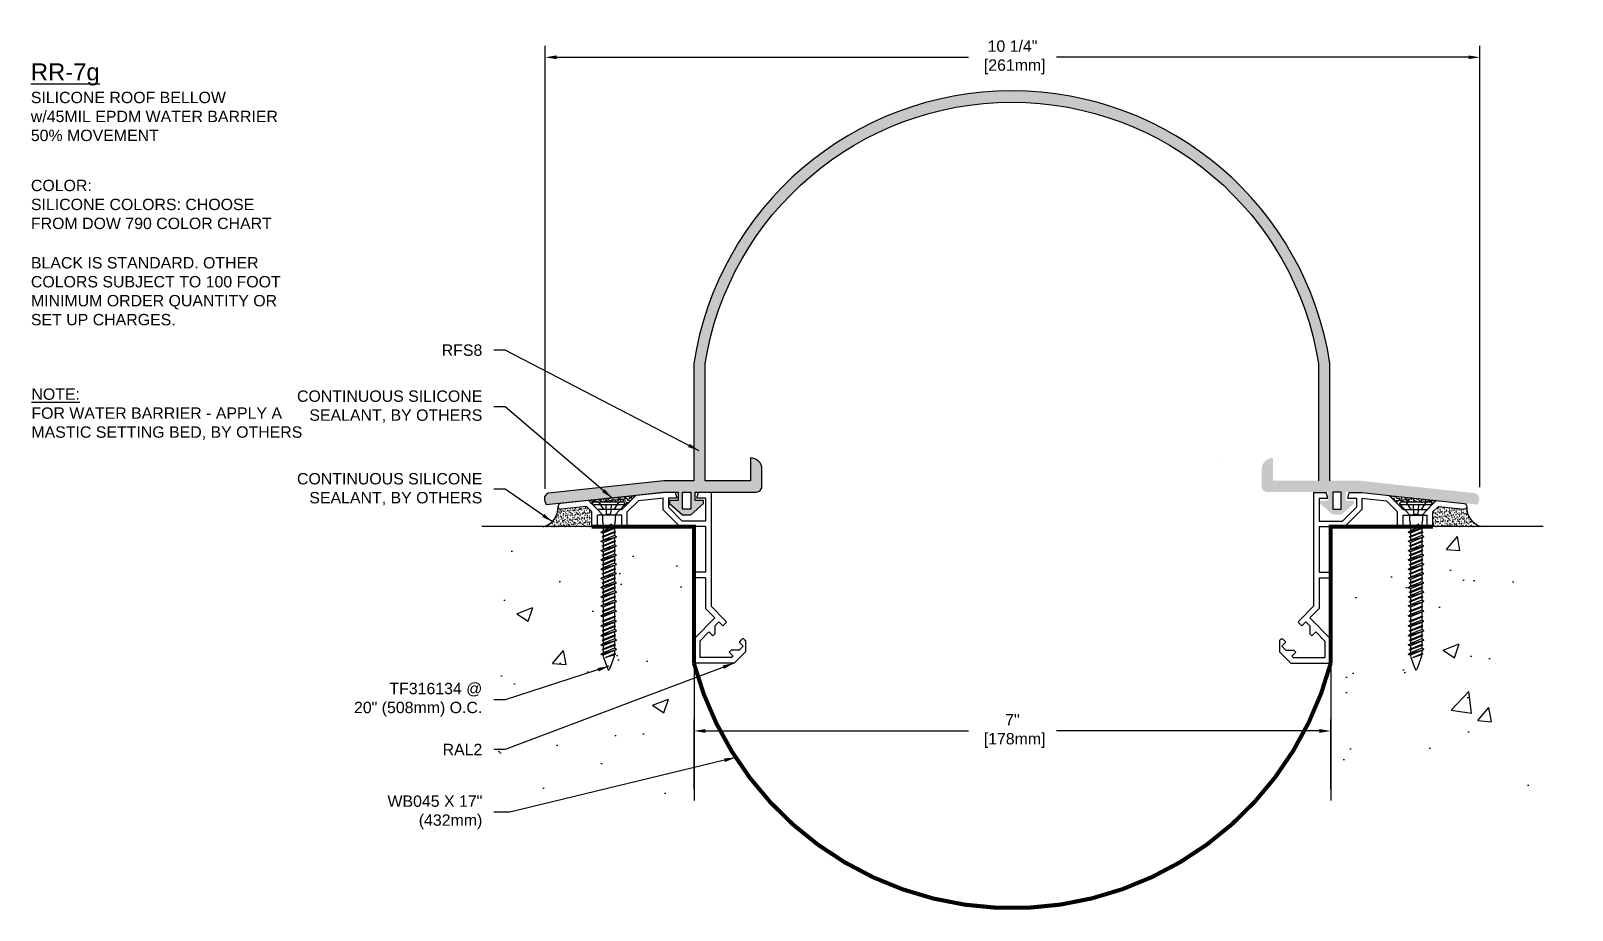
# Model space of a CAD drawing. Header units: inches. Extents: x -2 to 15, y -0.1 to 9.6.
import ezdxf

# ---------------------------------------------------------------- set-up
doc = ezdxf.new("R2010")
doc.units = ezdxf.units.IN
doc.header["$MEASUREMENT"] = 0
doc.linetypes.add('DASHED', pattern=[0.75, 0.5, -0.25])
for name, color, linetype in [('Anchors', 4, 'Continuous'), ('Conditions', 1, 'Continuous'), ('Dimensions', 3, 'Continuous'), ('Fillers', 2, 'Continuous'), ('Metals', 7, 'Continuous'), ('SILICONE', 5, 'Continuous'), ('TEXT', 2, 'Continuous')]:
    doc.layers.add(name, color=color, linetype=linetype)
doc.styles.add('ARIAL', font='arial.ttf')
doc.dimstyles.new('Arial', dxfattribs={"dimtxt": 0.125, "dimasz": 0.125, "dimexe": 0.125, "dimexo": 0.125, "dimgap": 0.125, "dimtad": 0, "dimtih": 1, "dimtoh": 1, "dimdec": 4, "dimzin": 3, "dimdsep": 46, "dimlunit": 4, "dimtxsty": 'ARIAL', "dimcen": 0.125, "dimadec": 0, "dimazin": 0, "dimtfac": 1, "dimtdec": 4, "dimtofl": 0, "dimtmove": 0, "dimatfit": 3, "dimfxl": 0, "dimfrac": 2, "dimtolj": 1, "dimtzin": 0, "dimarcsym": 0})

# ---------------------------------------------------------------- blocks, each defined once
blk = doc.blocks.new('*D7')
at = {"layer": 'DEFPOINTS', "color": 0}
for p in [(12.314, 1.877), (5.314, 1.111), (12.314, 1.111)]:
    blk.add_point(p, dxfattribs=at)
at = {"layer": 'Dimensions', "color": 0, "lineweight": -2}
for p, q in [((5.314, 1.236), (5.314, 2.002)), ((5.439, 1.877), (8.33, 1.877)), ((12.189, 1.877), (9.297, 1.877)), ((12.314, 1.236), (12.314, 2.002))]:
    blk.add_line(p, q, dxfattribs=at)
at = {"layer": 'Dimensions', "color": 0}
for points in [[(5.439, 1.898), (5.439, 1.856), (5.314, 1.877)], [(12.189, 1.898), (12.189, 1.856), (12.314, 1.877)]]:
    blk.add_solid(points, dxfattribs=at)
at = {"layer": 'Dimensions', "color": 0, "insert": (8.814, 1.877), "char_height": 0.125, "attachment_point": 5, "style": 'ARIAL'}
blk.add_mtext('\\A1;7"\\P [178mm]', dxfattribs=at)
blk = doc.blocks.new('*D8')
at = {"layer": 'DEFPOINTS', "color": 0}
for p in [(13.953, 9.283), (3.677, 4.415), (13.953, 4.431)]:
    blk.add_point(p, dxfattribs=at)
at = {"layer": 'Dimensions', "color": 0, "lineweight": -2}
for p, q in [((3.677, 4.54), (3.677, 9.408)), ((13.953, 4.556), (13.953, 9.408)), ((3.802, 9.283), (8.331, 9.283)), ((13.828, 9.283), (9.298, 9.283))]:
    blk.add_line(p, q, dxfattribs=at)
at = {"layer": 'Dimensions', "color": 0}
for points in [[(3.802, 9.304), (3.802, 9.263), (3.677, 9.283)], [(13.828, 9.304), (13.828, 9.263), (13.953, 9.283)]]:
    blk.add_solid(points, dxfattribs=at)
at = {"layer": 'Dimensions', "color": 0, "insert": (8.815, 9.283), "char_height": 0.125, "attachment_point": 5, "style": 'ARIAL'}
blk.add_mtext('\\A1;10 1/4"\\P [261mm]', dxfattribs=at)
blk = doc.blocks.new('A$C63CB1885')
for p, q in [((-0.176, 0), (-0.175, 0.018)), ((-0.176, 0), (0.176, 0)), ((-0.176, 0), (-0.07, -0.113)), ((-0.163, 0.029), (0.163, 0.029)), ((0.07, -0.113), (0.176, 0)), ((0.176, 0), (0.175, 0.018)), ((-0.07, -0.113), (0.07, -0.113)), ((-0.07, -0.113), (-0.07, -0.18)), ((0.07, -0.113), (0.07, -0.18)), ((-0.086, -0.302), (0.086, -0.251)), ((-0.086, -0.302), (-0.062, -0.289)), ((-0.086, -0.302), (-0.062, -0.315)), ((-0.074, -0.251), (0.032, -0.215)), ((-0.074, -0.251), (-0.062, -0.245)), ((-0.074, -0.251), (-0.062, -0.257)), ((-0.074, -0.353), (0.074, -0.302)), ((-0.069, -0.189), (-0.063, -0.215)), ((-0.062, -0.245), (0.032, -0.215)), ((0.032, -0.215), (-0.062, -0.257)), ((-0.062, -0.225), (-0.062, -0.245)), ((0.062, -0.238), (-0.062, -0.289)), ((-0.062, -0.257), (-0.062, -0.289)), ((0.062, -0.264), (-0.062, -0.315)), ((-0.062, -0.346), (0.062, -0.296)), ((0.062, -0.308), (-0.062, -0.359)), ((-0.062, -0.315), (-0.062, -0.346)), ((0.062, -0.225), (0.062, -0.238)), ((0.086, -0.251), (0.062, -0.238)), ((0.086, -0.251), (0.062, -0.264)), ((0.062, -0.264), (0.062, -0.296)), ((0.074, -0.302), (0.062, -0.296)), ((0.074, -0.302), (0.062, -0.308)), ((0.062, -0.308), (0.062, -0.34)), ((0.069, -0.189), (0.063, -0.215)), ((-0.086, -0.403), (0.086, -0.353)), ((-0.086, -0.403), (-0.062, -0.391)), ((-0.086, -0.403), (-0.062, -0.416)), ((-0.086, -0.505), (0.086, -0.454)), ((-0.086, -0.505), (-0.062, -0.492)), ((-0.086, -0.505), (-0.062, -0.518)), ((-0.074, -0.353), (-0.062, -0.346)), ((-0.074, -0.353), (-0.062, -0.359)), ((-0.074, -0.454), (0.074, -0.403)), ((-0.074, -0.454), (-0.062, -0.448)), ((-0.074, -0.454), (-0.062, -0.46)), ((-0.074, -0.556), (0.074, -0.505)), ((0.062, -0.34), (-0.062, -0.391)), ((-0.062, -0.359), (-0.062, -0.391)), ((0.062, -0.366), (-0.062, -0.416)), ((-0.062, -0.448), (0.062, -0.397)), ((0.062, -0.41), (-0.062, -0.46)), ((-0.062, -0.416), (-0.062, -0.448)), ((0.062, -0.441), (-0.062, -0.492)), ((-0.062, -0.46), (-0.062, -0.492)), ((0.062, -0.467), (-0.062, -0.518)), ((-0.062, -0.55), (0.062, -0.499)), ((0.086, -0.353), (0.062, -0.34)), ((0.086, -0.353), (0.062, -0.366)), ((0.062, -0.366), (0.062, -0.397)), ((0.074, -0.403), (0.062, -0.397)), ((0.074, -0.403), (0.062, -0.41)), ((0.062, -0.41), (0.062, -0.441)), ((0.086, -0.454), (0.062, -0.441)), ((0.086, -0.454), (0.062, -0.467)), ((0.062, -0.467), (0.062, -0.499)), ((0.074, -0.505), (0.062, -0.499)), ((0.074, -0.505), (0.062, -0.511)), ((-0.086, -0.607), (0.086, -0.556)), ((-0.086, -0.607), (-0.062, -0.594)), ((-0.086, -0.607), (-0.062, -0.619)), ((-0.086, -0.708), (0.086, -0.657)), ((-0.074, -0.556), (-0.062, -0.55)), ((-0.074, -0.556), (-0.062, -0.562)), ((-0.074, -0.657), (0.074, -0.607)), ((-0.074, -0.657), (-0.062, -0.651)), ((-0.074, -0.657), (-0.062, -0.664)), ((0.062, -0.511), (-0.062, -0.562)), ((-0.062, -0.518), (-0.062, -0.55)), ((0.062, -0.543), (-0.062, -0.594)), ((-0.062, -0.562), (-0.062, -0.594)), ((0.062, -0.569), (-0.062, -0.619)), ((-0.062, -0.651), (0.062, -0.6)), ((0.062, -0.613), (-0.062, -0.664)), ((-0.062, -0.619), (-0.062, -0.651)), ((0.062, -0.644), (-0.062, -0.695)), ((-0.062, -0.664), (-0.062, -0.695)), ((0.062, -0.67), (-0.062, -0.721)), ((0.062, -0.511), (0.062, -0.543)), ((0.086, -0.556), (0.062, -0.543)), ((0.086, -0.556), (0.062, -0.569)), ((0.062, -0.569), (0.062, -0.6)), ((0.074, -0.607), (0.062, -0.6)), ((0.074, -0.607), (0.062, -0.613)), ((0.062, -0.613), (0.062, -0.644)), ((0.086, -0.657), (0.062, -0.644)), ((0.086, -0.657), (0.062, -0.67)), ((0.062, -0.67), (0.062, -0.702)), ((-0.086, -0.708), (-0.062, -0.695)), ((-0.086, -0.708), (-0.062, -0.721)), ((-0.086, -0.81), (0.086, -0.759)), ((-0.086, -0.81), (-0.062, -0.797)), ((-0.086, -0.81), (-0.062, -0.823)), ((-0.074, -0.759), (0.074, -0.708)), ((-0.074, -0.759), (-0.062, -0.753)), ((-0.074, -0.759), (-0.062, -0.765)), ((-0.074, -0.86), (0.074, -0.81)), ((-0.062, -0.753), (0.062, -0.702)), ((0.062, -0.714), (-0.062, -0.765)), ((-0.062, -0.721), (-0.062, -0.753)), ((0.062, -0.746), (-0.062, -0.797)), ((-0.062, -0.765), (-0.062, -0.797)), ((0.062, -0.772), (-0.062, -0.823)), ((-0.062, -0.854), (0.062, -0.804)), ((0.062, -0.816), (-0.062, -0.867)), ((-0.062, -0.823), (-0.062, -0.854)), ((0.074, -0.708), (0.062, -0.702)), ((0.074, -0.708), (0.062, -0.714)), ((0.062, -0.714), (0.062, -0.746)), ((0.086, -0.759), (0.062, -0.746)), ((0.086, -0.759), (0.062, -0.772)), ((0.062, -0.772), (0.062, -0.804)), ((0.074, -0.81), (0.062, -0.804)), ((0.074, -0.81), (0.062, -0.816)), ((0.062, -0.816), (0.062, -0.848)), ((-0.086, -0.911), (0.086, -0.86)), ((-0.086, -0.911), (-0.062, -0.898)), ((-0.086, -0.911), (-0.062, -0.924)), ((-0.086, -1.013), (0.086, -0.962)), ((-0.086, -1.013), (-0.062, -1)), ((-0.086, -1.013), (-0.062, -1.026)), ((-0.074, -0.86), (-0.062, -0.854)), ((-0.074, -0.86), (-0.062, -0.867)), ((-0.074, -0.962), (0.074, -0.911)), ((-0.074, -0.962), (-0.062, -0.956)), ((-0.074, -0.962), (-0.062, -0.968)), ((-0.074, -1.064), (0.074, -1.013)), ((0.062, -0.848), (-0.062, -0.898)), ((-0.062, -0.867), (-0.062, -0.898)), ((0.062, -0.873), (-0.062, -0.924)), ((-0.062, -0.956), (0.062, -0.905)), ((0.062, -0.917), (-0.062, -0.968)), ((-0.062, -0.924), (-0.062, -0.956)), ((0.062, -0.949), (-0.062, -1)), ((-0.062, -0.968), (-0.062, -1)), ((0.062, -0.975), (-0.062, -1.026)), ((-0.062, -1.057), (0.062, -1.007)), ((0.086, -0.86), (0.062, -0.848)), ((0.086, -0.86), (0.062, -0.873)), ((0.062, -0.873), (0.062, -0.905)), ((0.074, -0.911), (0.062, -0.905)), ((0.074, -0.911), (0.062, -0.917)), ((0.062, -0.917), (0.062, -0.949)), ((0.086, -0.962), (0.062, -0.949)), ((0.086, -0.962), (0.062, -0.975)), ((0.062, -0.975), (0.062, -1.007)), ((0.074, -1.013), (0.062, -1.007)), ((0.074, -1.013), (0.062, -1.019)), ((-0.086, -1.114), (0.086, -1.064)), ((-0.086, -1.114), (-0.062, -1.101)), ((-0.086, -1.114), (-0.062, -1.127)), ((-0.086, -1.222), (0.086, -1.171)), ((-0.074, -1.064), (-0.062, -1.057)), ((-0.074, -1.064), (-0.062, -1.07)), ((-0.074, -1.171), (0.074, -1.121)), ((-0.074, -1.171), (-0.062, -1.165)), ((-0.074, -1.171), (-0.062, -1.178)), ((0.062, -1.019), (-0.062, -1.07)), ((-0.062, -1.026), (-0.062, -1.057)), ((0.062, -1.051), (-0.062, -1.101)), ((-0.062, -1.07), (-0.062, -1.101)), ((0.062, -1.077), (-0.062, -1.127)), ((-0.062, -1.165), (0.062, -1.115)), ((0.062, -1.127), (-0.062, -1.178)), ((-0.062, -1.127), (-0.062, -1.165)), ((0.062, -1.159), (-0.062, -1.209)), ((-0.062, -1.178), (-0.062, -1.209)), ((0.062, -1.184), (-0.062, -1.235)), ((0.062, -1.019), (0.062, -1.051)), ((0.086, -1.064), (0.062, -1.051)), ((0.086, -1.064), (0.062, -1.077)), ((0.062, -1.077), (0.062, -1.115)), ((0.074, -1.121), (0.062, -1.115)), ((0.074, -1.121), (0.062, -1.127)), ((0.062, -1.127), (0.062, -1.159)), ((0.086, -1.171), (0.062, -1.159)), ((0.086, -1.171), (0.062, -1.184)), ((0.062, -1.184), (0.062, -1.225)), ((-0.086, -1.222), (-0.062, -1.209)), ((-0.086, -1.222), (-0.062, -1.235)), ((-0.086, -1.332), (0.086, -1.282)), ((-0.086, -1.332), (-0.062, -1.319)), ((-0.086, -1.332), (-0.062, -1.345)), ((-0.074, -1.282), (0.074, -1.231)), ((-0.074, -1.282), (-0.062, -1.275)), ((-0.074, -1.282), (-0.062, -1.288)), ((-0.074, -1.387), (0.074, -1.336)), ((-0.062, -1.275), (0.062, -1.225)), ((-0.062, -1.235), (-0.062, -1.275)), ((0.062, -1.237), (-0.062, -1.288)), ((0.062, -1.269), (-0.062, -1.319)), ((-0.062, -1.288), (-0.062, -1.319)), ((0.062, -1.295), (-0.062, -1.345)), ((-0.062, -1.381), (0.062, -1.33)), ((0.062, -1.343), (-0.062, -1.393)), ((-0.062, -1.345), (-0.062, -1.381)), ((0.074, -1.231), (0.062, -1.225)), ((0.074, -1.231), (0.062, -1.237)), ((0.062, -1.237), (0.062, -1.269)), ((0.086, -1.282), (0.062, -1.269)), ((0.086, -1.282), (0.062, -1.295)), ((0.062, -1.295), (0.062, -1.33)), ((0.074, -1.336), (0.062, -1.33)), ((0.074, -1.336), (0.062, -1.343)), ((0.062, -1.343), (0.062, -1.374)), ((-0.086, -1.438), (0.086, -1.387)), ((-0.086, -1.438), (-0.062, -1.425)), ((-0.086, -1.438), (-0.062, -1.451)), ((-0.086, -1.54), (0.086, -1.489)), ((-0.074, -1.387), (-0.062, -1.381)), ((-0.074, -1.387), (-0.062, -1.393)), ((-0.074, -1.489), (0.074, -1.439)), ((-0.074, -1.489), (-0.062, -1.483)), ((-0.074, -1.489), (-0.062, -1.496)), ((0.062, -1.374), (-0.062, -1.425)), ((-0.062, -1.393), (-0.062, -1.425)), ((0.062, -1.4), (-0.062, -1.451)), ((-0.062, -1.483), (0.062, -1.433)), ((0.062, -1.445), (-0.062, -1.496)), ((-0.062, -1.451), (-0.062, -1.483)), ((0.062, -1.477), (-0.062, -1.527)), ((-0.062, -1.496), (-0.062, -1.527)), ((0.062, -1.502), (-0.062, -1.553)), ((0.086, -1.387), (0.062, -1.374)), ((0.086, -1.387), (0.062, -1.4)), ((0.062, -1.4), (0.062, -1.433)), ((0.074, -1.439), (0.062, -1.433)), ((0.074, -1.439), (0.062, -1.445)), ((0.062, -1.445), (0.062, -1.477)), ((0.086, -1.489), (0.062, -1.477)), ((0.086, -1.489), (0.062, -1.502)), ((0.062, -1.502), (0.062, -1.535)), ((-0.086, -1.54), (-0.062, -1.527)), ((-0.086, -1.54), (-0.062, -1.553)), ((-0.086, -1.643), (0.086, -1.592)), ((-0.086, -1.643), (-0.062, -1.63)), ((-0.086, -1.643), (-0.062, -1.655)), ((-0.074, -1.592), (0.074, -1.541)), ((-0.074, -1.592), (-0.062, -1.586)), ((-0.074, -1.592), (-0.062, -1.598)), ((-0.062, -1.586), (0.062, -1.535)), ((0.062, -1.547), (-0.062, -1.598)), ((-0.062, -1.553), (-0.062, -1.586)), ((0.062, -1.579), (-0.062, -1.63)), ((-0.062, -1.598), (-0.062, -1.63)), ((0.062, -1.605), (-0.062, -1.655)), ((-0.06, -1.668), (-0.01, -1.81)), ((-0.034, -1.679), (0.062, -1.636)), ((-0.034, -1.679), (0.074, -1.643)), ((0.062, -1.649), (-0.034, -1.679)), ((0.06, -1.668), (0.01, -1.81)), ((0.074, -1.541), (0.062, -1.535)), ((0.074, -1.541), (0.062, -1.547)), ((0.062, -1.547), (0.062, -1.579)), ((0.086, -1.592), (0.062, -1.579)), ((0.086, -1.592), (0.062, -1.605)), ((0.062, -1.605), (0.062, -1.652)), ((0.074, -1.643), (0.062, -1.636)), ((0.074, -1.643), (0.062, -1.649))]:
    blk.add_line(p, q)
at = {"linetype": 'DASHED', "ltscale": 0.025}
for p, q in [((-0.113, 0.029), (-0.024, -0.106)), ((-0.024, -0.106), (-0.031, 0.028)), ((0.024, -0.106), (0.031, 0.029)), ((0.112, 0.029), (0.024, -0.106)), ((-0.024, -0.106), (0.024, -0.106))]:
    blk.add_line(p, q, dxfattribs=at)
for centre, radius, start, end in [((-0.163, 0.017), 0.0112, 90, 175), ((0.163, 0.017), 0.0112, 5, 90), ((-0.023, -0.18), 0.0465, 180, 191.9357), ((-0.109, -0.225), 0.0465, 0, 11.9357), ((0.109, -0.225), 0.0465, 168.0643, 180), ((0.023, -0.18), 0.0465, 348.0643, 0), ((-0.016, -1.652), 0.0465, 183.9476, 199.3058), ((0.016, -1.652), 0.0465, 340.6942, 0), ((0, -1.806), 0.0106, 204.1001, 335.8999)]:
    blk.add_arc(centre, radius, start, end)
blk = doc.blocks.new('TF316134')
blk.add_blockref('A$C63CB1885', (0, -0.0285))
blk = doc.blocks.new('RAL2')
for p, q in [((-0.345, 1.875), (-0.642, 1.843)), ((-0.205, 1.875), (-0.345, 1.875)), ((-0.188, 1.813), (-0.205, 1.875)), ((0.03, 1.813), (0.047, 1.875)), ((0.187, 1.875), (0.047, 1.875)), ((0.187, 1.875), (0.187, 0.625)), ((-1.497, 1.72), (-1.497, 1.718)), ((-1.162, 1.787), (-1.47, 1.753)), ((-1.185, 1.722), (-1.464, 1.692)), ((-1.125, 1.662), (-1.185, 1.722)), ((-1.062, 1.687), (-1.162, 1.787)), ((-0.797, 1.687), (-0.642, 1.843)), ((-0.735, 1.662), (-0.613, 1.784)), ((-0.338, 1.813), (-0.613, 1.784)), ((-0.345, 1.813), (-0.345, 1.687)), ((-0.188, 1.813), (-0.283, 1.813)), ((-0.283, 1.813), (-0.283, 1.713)), ((-0.132, 1.562), (-0.283, 1.713)), ((0.125, 1.813), (0.03, 1.813)), ((0.125, 1.813), (0.125, 1.562)), ((-1.125, 1.5), (-1.125, 1.662)), ((-0.797, 1.687), (-1.062, 1.687)), ((-0.797, 1.625), (-1.062, 1.625)), ((-1.062, 1.5), (-1.062, 1.625)), ((-0.797, 1.5), (-0.797, 1.625)), ((-0.735, 1.5), (-0.735, 1.662)), ((-0.158, 1.5), (-0.345, 1.687)), ((0.125, 1.562), (-0.132, 1.562)), ((-1.062, 1.5), (-1.125, 1.5)), ((-0.735, 1.5), (-0.797, 1.5)), ((0.125, 1.5), (-0.158, 1.5)), ((0.125, 1.5), (0.125, 1)), ((0, 1), (0, 0.938)), ((0.125, 1), (0, 1)), ((0.125, 0.938), (0, 0.938)), ((0.125, 0.938), (0.125, 0.599)), ((0.125, 0.599), (0.228, 0.496)), ((0.187, 0.625), (0.346, 0.466)), ((0.228, 0.496), (0, 0.268)), ((0.163, 0.343), (0.062, 0.242)), ((0.163, 0.343), (0.206, 0.299)), ((0.272, 0.452), (0.228, 0.408)), ((0.228, 0.408), (0.228, 0.321)), ((0.272, 0.452), (0.316, 0.408)), ((0.346, 0.438), (0.316, 0.408)), ((0, 0.268), (0, 0)), ((0.062, 0.242), (0.062, 0.062)), ((0.228, 0.321), (0.206, 0.299)), ((0.522, 0.261), (0.493, 0.232)), ((0.493, 0.232), (0.537, 0.187)), ((0.537, 0.187), (0.493, 0.143)), ((0.551, 0.261), (0.563, 0.249)), ((0.563, 0.249), (0.563, 0.125)), ((0.438, 0), (0, 0)), ((0.412, 0.062), (0.062, 0.062)), ((0.405, 0.144), (0.383, 0.122)), ((0.383, 0.122), (0.428, 0.077)), ((0.493, 0.143), (0.405, 0.144)), ((0.428, 0.077), (0.412, 0.062)), ((0.563, 0.125), (0.438, 0))]:
    blk.add_line(p, q)
for centre, radius, start, end in [((-1.467, 1.723), 0.03, 96.1768, 186.1768), ((-1.467, 1.721), 0.03, 186.1768, 276.1768), ((0.332, 0.452), 0.02, 315, 45), ((0.537, 0.247), 0.02, 45, 135)]:
    blk.add_arc(centre, radius, start, end)
blk = doc.blocks.new('RFS8 at 7RR')
h = blk.add_hatch(color=256)
h.dxf.hatch_style = 1
h.paths.add_polyline_path([(0.172, 1.414), (0.172, 0.125), (-0.156, 0.125), (-1.424, -0.013, 0.414214), (-1.468, -0.09), (-1.452, -0.138), (-0.14, 0), (0, 0), (0, -0.094), (-0.094, -0.094), (-0.094, -0.125), (0.047, -0.25), (0.094, -0.25), (0.141, -0.25), (0.281, -0.125), (0.281, -0.094), (0.188, -0.094), (0.188, 0), (0.859, 0, 0.414214), (0.922, 0.062), (0.922, 0.251, 0.416578), (0.797, 0.375), (0.797, 0.125), (0.297, 0.125), (0.297, 1.414, -0.851719), (7.041, 1.414), (7.041, 0.125), (6.541, 0.125), (6.541, 0.375, 0.416578), (6.416, 0.251), (6.416, 0.062, 0.414214), (6.478, 0), (7.15, 0), (7.15, -0.094), (7.056, -0.094), (7.056, -0.125), (7.197, -0.25), (7.244, -0.25), (7.291, -0.25), (7.431, -0.125), (7.431, -0.094), (7.338, -0.094), (7.338, 0), (7.477, 0), (8.79, -0.138), (8.806, -0.09, 0.414214), (8.762, -0.013), (7.494, 0.125), (7.166, 0.125), (7.166, 1.414, 0.857019)])
h.paths.add_polyline_path([(7.197, 0), (7.244, 0), (7.291, 0), (7.291, -0.188), (7.197, -0.188)], flags=16)
h.paths.add_polyline_path([(0.141, 0), (0.141, -0.188), (0.047, -0.188), (0.047, 0), (0.094, 0)], flags=16)
for points in [[(7.166, 0.125), (7.166, 1.414, 0.857019), (0.172, 1.414), (0.172, 0.125)], [(0.297, 0.125), (0.297, 1.414, -0.851719), (7.041, 1.414), (7.041, 0.125)], [(0.172, 0.125), (-0.156, 0.125), (-1.424, -0.013, 0.414214), (-1.468, -0.09), (-1.452, -0.138), (-0.14, 0), (0, 0), (0, -0.094), (-0.094, -0.094), (-0.094, -0.125), (0.047, -0.25), (0.094, -0.25), (0.141, -0.25), (0.281, -0.125), (0.281, -0.094), (0.188, -0.094), (0.188, 0), (0.859, 0, 0.414214), (0.922, 0.062), (0.922, 0.251, 0.414214), (0.798, 0.375), (0.797, 0.375), (0.797, 0.125), (0.297, 0.125)]]:
    blk.add_lwpolyline(points, format="xyb")
for points in [[(0.141, 0), (0.141, -0.188), (0.047, -0.188), (0.047, 0), (0.094, 0)], [(7.197, 0), (7.197, -0.188), (7.291, -0.188), (7.291, 0), (7.244, 0)]]:
    blk.add_lwpolyline(points, close=True)

msp = doc.modelspace()

# ---------------------------------------------------------------- hatches: boundary and pattern name
at = {"layer": 'Conditions'}
h = msp.add_hatch(dxfattribs=at)
h.set_pattern_fill('AR-SAND', color=256, scale=0.02)
h.paths.add_polyline_path([(4.67372, 4.46597), (4.15324, 4.40964), (4.24196, 4.32093), (4.19991, 4.36535), (4.20151, 4.38358, -0.38887873), (4.21271, 4.39385), (4.53961, 4.39385, -0.38887873), (4.55082, 4.38358), (4.55241, 4.36535), (4.50008, 4.31007), (4.51782, 4.31007)])
h = msp.add_hatch(dxfattribs=at)
h.set_pattern_fill('AR-SAND', color=256, scale=0.02)
h.paths.add_polyline_path([(12.95342, 4.46597), (13.10932, 4.31007), (13.12705, 4.31007), (13.07472, 4.36535), (13.07632, 4.38358, -0.38887873), (13.08753, 4.39385), (13.41442, 4.39385, -0.38887873), (13.42563, 4.38358), (13.42722, 4.36535), (13.38517, 4.32093), (13.47389, 4.40964)])
h = msp.add_hatch(dxfattribs=at)
h.set_pattern_fill('AR-SAND', color=256, scale=0.02)
h.set_pattern_definition([(37.5, (-0.04461, -1.194447), (-0.00125987, 0.03853648), [0, -0.0304, 0, -0.034, 0, -0.0325]), (7.5, (-0.04461, -1.194447), (0.03539553, 0.05644292), [0, -0.0164, 0, -0.0274, 0, -0.0105]), (327.5, (-0.06921, -1.194447), (0.06228284, 0.00011318), [0, -0.01, 0, -0.036, 0, -0.047]), (317.5, (-0.06921, -1.194447), (0.06012253, 0.0175535), [0, -0.005, 0, -0.0236, 0, -0.027])])
h.paths.add_polyline_path([(4.19032, 4.28489), (4.1304, 4.34481), (3.85181, 4.31466, -0.41421356), (3.81876, 4.34126, -0.35781751), (3.65729, 4.12307), (4.19032, 4.12307)])
h = msp.add_hatch(dxfattribs=at)
h.set_pattern_fill('AR-SAND', color=256, scale=0.02)
h.set_pattern_definition([(37.5, (4.946258, -1.19346), (-0.00125987, 0.03853648), [0, -0.0304, 0, -0.034, 0, -0.0325]), (7.5, (4.94626, -1.19346), (0.03539553, 0.05644292), [0, -0.0164, 0, -0.0274, 0, -0.0105]), (327.5, (4.921658, -1.19346), (0.06228284, 0.00011318), [0, -0.01, 0, -0.036, 0, -0.047]), (317.5, (4.92166, -1.19346), (0.06012253, 0.0175535), [0, -0.005, 0, -0.0236, 0, -0.027])])
edge = h.paths.add_edge_path()
edge.add_line((13.43682, 4.28489), (13.49674, 4.34481))
edge.add_line((13.49674, 4.34481), (13.77543, 4.31565))
edge.add_arc((13.77866, 4.34547), 0.03, 263.823199, 353.823199)
edge.add_arc((14.02214, 4.33152), 0.21393, 177.127365, 255.879759)
edge.add_line((13.96995, 4.12406), (13.43682, 4.12406))
edge.add_line((13.43682, 4.12406), (13.43682, 4.28489))
h = msp.add_hatch(dxfattribs=at)
h.set_pattern_fill('AR-CONC', color=256, scale=0.25)
h.set_pattern_definition([(50, (25.2699, -56.6179), (1.79315, -0.15688), [0.1875, -2.0625]), (355, (25.2699, -56.6179), (-0.34688, 1.88048), [0.15, -1.65]), (100.4514, (25.4193, -56.631), (1.44627, 1.7236), [0.15935, -1.752855]), (46.1842, (25.27, -56.118), (2.6681, -0.4138), [0.28125, -3.09375]), (96.6356, (25.4922, -56.1524), (2.33665, 2.4353), [0.23903, -2.62928]), (351.184, (25.27, -56.118), (2.33665, 2.4353), [0.225, -2.475]), (21, (25.5199, -56.2429), (1.492268, -1.006547), [0.1875, -2.0625]), (326, (25.5199, -56.2429), (0.60829, 1.812875), [0.15, -1.65]), (71.4514, (25.6443, -56.3268), (2.100556, 0.80633), [0.15935, -1.752855]), (37.5, (25.2699, -56.6179), (0.0303996, 0.8322346), [0, -1.63, 0, -1.675, 0, -1.65625]), (7.5, (25.2699, -56.6179), (0.657674, 0.986029), [0, -0.955, 0, -1.5925, 0, -0.63125]), (327.5, (24.7124, -56.6179), (1.334556, -0.056387), [0, -0.625, 0, -1.95, 0, -2.5875]), (317.5, (24.4624, -56.6179), (1.457965, 0.250262), [0, -0.8125, 0, -1.295, 0, -1.8375])])
h.paths.add_polyline_path([(4.28991, 2.96028), (4.31391, 2.97321), (4.31391, 3.0049), (4.30247, 3.01106), (4.31391, 3.01723), (4.31391, 3.04892), (4.28991, 3.06185), (4.31391, 3.07477), (4.31391, 3.10646), (4.30247, 3.11263), (4.31391, 3.11879), (4.31391, 3.15048), (4.28991, 3.16341), (4.31391, 3.17633), (4.31391, 3.20803), (4.30247, 3.21419), (4.31391, 3.22035), (4.31391, 3.24423), (4.28991, 3.25716), (4.31391, 3.27008), (4.31391, 3.30178), (4.30247, 3.30794), (4.31391, 3.3141), (4.31391, 3.3458), (4.28991, 3.35872), (4.31391, 3.37165), (4.31391, 3.40334), (4.30247, 3.4095), (4.31391, 3.41567), (4.31391, 3.44736), (4.28991, 3.46028), (4.31391, 3.47321), (4.31391, 3.5049), (4.30247, 3.51106), (4.31391, 3.51723), (4.31391, 3.54892), (4.28991, 3.56185), (4.31391, 3.57477), (4.31391, 3.60646), (4.30247, 3.61263), (4.31391, 3.61879), (4.31391, 3.65048), (4.28991, 3.66341), (4.31391, 3.67633), (4.31391, 3.70803), (4.30247, 3.71419), (4.31391, 3.72035), (4.31391, 3.75205), (4.28991, 3.76497), (4.31391, 3.7779), (4.31391, 3.80959), (4.30247, 3.81575), (4.31391, 3.82192), (4.31391, 3.85361), (4.28991, 3.86653), (4.31391, 3.87946), (4.31391, 3.91115), (4.30247, 3.91731), (4.31391, 3.92348), (4.31391, 3.95517), (4.28991, 3.9681), (4.31391, 3.98102), (4.31391, 4.01271), (4.30247, 4.01888), (4.31391, 4.02504), (4.31391, 4.05673), (4.28991, 4.06966), (4.31391, 4.08258), (4.31391, 4.11428), (4.29758, 4.12307), (2.98085, 4.12307), (2.98085, 1.11127), (5.31357, 1.11127), (5.31357, 4.12307), (5.15732, 4.12307), (4.45753, 4.12307), (4.46241, 4.12044), (4.43841, 4.10751), (4.43841, 4.07582), (4.44986, 4.06966), (4.43841, 4.06349), (4.43841, 4.0318), (4.46241, 4.01888), (4.43841, 4.00595), (4.43841, 3.97426), (4.44986, 3.9681), (4.43841, 3.96193), (4.43841, 3.93024), (4.46241, 3.91731), (4.43841, 3.90439), (4.43841, 3.8727), (4.44986, 3.86653), (4.43841, 3.86037), (4.43841, 3.82868), (4.46241, 3.81575), (4.43841, 3.80283), (4.43841, 3.77113), (4.44986, 3.76497), (4.43841, 3.75881), (4.43841, 3.72711), (4.46241, 3.71419), (4.43841, 3.70126), (4.43841, 3.66957), (4.44986, 3.66341), (4.43841, 3.65724), (4.43841, 3.62555), (4.46241, 3.61263), (4.43841, 3.5997), (4.43841, 3.56801), (4.44986, 3.56185), (4.43841, 3.55568), (4.43841, 3.52399), (4.46241, 3.51106), (4.43841, 3.49814), (4.43841, 3.46645), (4.44986, 3.46028), (4.43841, 3.45412), (4.43841, 3.42243), (4.46241, 3.4095), (4.43841, 3.39658), (4.43841, 3.36488), (4.44986, 3.35872), (4.43841, 3.35256), (4.43841, 3.32086), (4.46241, 3.30794), (4.43841, 3.29501), (4.43841, 3.27113), (4.44986, 3.26497), (4.43841, 3.25881), (4.43841, 3.22711), (4.46241, 3.21419), (4.43841, 3.20126), (4.43841, 3.16957), (4.44986, 3.16341), (4.43841, 3.15724), (4.43841, 3.12555), (4.46241, 3.11263), (4.43841, 3.0997), (4.43841, 3.06801), (4.44986, 3.06185), (4.43841, 3.05568), (4.43841, 3.02399), (4.46241, 3.01106), (4.43841, 2.99814), (4.43841, 2.96645), (4.44986, 2.96028), (4.43841, 2.95412), (4.43841, 2.92243), (4.46241, 2.9095), (4.43841, 2.89658), (4.43841, 2.86488), (4.44986, 2.85872), (4.43841, 2.85256), (4.43841, 2.82086), (4.46241, 2.80794), (4.43841, 2.79501), (4.43841, 2.76332), (4.44986, 2.75716), (4.43841, 2.75099), (4.43841, 2.71837, -0.08443704), (4.4358, 2.703), (4.38638, 2.56195, -0.70927499), (4.36652, 2.56028), (4.31653, 2.703, -0.08443704), (4.31391, 2.71837), (4.31391, 2.74423), (4.28991, 2.75716), (4.31391, 2.77008), (4.31391, 2.80178), (4.30247, 2.80794), (4.31391, 2.8141), (4.31391, 2.8458), (4.28991, 2.85872), (4.31391, 2.87165), (4.31391, 2.90334), (4.30247, 2.9095), (4.31391, 2.91567), (4.31391, 2.94736)])
h = msp.add_hatch(dxfattribs=at)
h.set_pattern_fill('AR-CONC', color=256, scale=0.25)
h.set_pattern_definition([(50, (28.2699, -56.6179), (1.79315, -0.15688), [0.1875, -2.0625]), (355, (28.2699, -56.6179), (-0.34688, 1.88048), [0.15, -1.65]), (100.4514, (28.4193, -56.631), (1.44627, 1.7236), [0.15935, -1.752855]), (46.184, (28.27, -56.118), (2.6681, -0.4138), [0.28125, -3.09375]), (96.6356, (28.4922, -56.1524), (2.33665, 2.4353), [0.23903, -2.62928]), (351.184, (28.27, -56.118), (2.33665, 2.4353), [0.225, -2.475]), (21, (28.5199, -56.2429), (1.492268, -1.006547), [0.1875, -2.0625]), (326, (28.5199, -56.2429), (0.60829, 1.812875), [0.15, -1.65]), (71.4514, (28.6443, -56.3268), (2.100556, 0.80633), [0.15935, -1.752855]), (37.5, (28.2699, -56.6179), (0.0303996, 0.8322346), [0, -1.63, 0, -1.675, 0, -1.65625]), (7.5, (28.2699, -56.6179), (0.657674, 0.986029), [0, -0.955, 0, -1.5925, 0, -0.63125]), (327.5, (27.7124, -56.6179), (1.334556, -0.056387), [0, -0.625, 0, -1.95, 0, -2.5875]), (317.5, (27.4624, -56.6179), (1.457965, 0.250262), [0, -0.8125, 0, -1.295, 0, -1.8375])])
h.paths.add_polyline_path([(14.58272, 4.12307), (13.33234, 4.12307), (13.33722, 4.12044), (13.31322, 4.10751), (13.31322, 4.07582), (13.32467, 4.06966), (13.31322, 4.06349), (13.31322, 4.0318), (13.33722, 4.01888), (13.31322, 4.00595), (13.31322, 3.97426), (13.32467, 3.9681), (13.31322, 3.96193), (13.31322, 3.93024), (13.33722, 3.91731), (13.31322, 3.90439), (13.31322, 3.8727), (13.32467, 3.86653), (13.31322, 3.86037), (13.31322, 3.82868), (13.33722, 3.81575), (13.31322, 3.80283), (13.31322, 3.77113), (13.32467, 3.76497), (13.31322, 3.75881), (13.31322, 3.72711), (13.33722, 3.71419), (13.31322, 3.70126), (13.31322, 3.66957), (13.32467, 3.66341), (13.31322, 3.65724), (13.31322, 3.62555), (13.33722, 3.61263), (13.31322, 3.5997), (13.31322, 3.56801), (13.32467, 3.56185), (13.31322, 3.55568), (13.31322, 3.52399), (13.33722, 3.51106), (13.31322, 3.49814), (13.31322, 3.46645), (13.32467, 3.46028), (13.31322, 3.45412), (13.31322, 3.42243), (13.33722, 3.4095), (13.31322, 3.39658), (13.31322, 3.36488), (13.32467, 3.35872), (13.31322, 3.35256), (13.31322, 3.32086), (13.33722, 3.30794), (13.31322, 3.29501), (13.31322, 3.27113), (13.32467, 3.26497), (13.31322, 3.25881), (13.31322, 3.22711), (13.33722, 3.21419), (13.31322, 3.20126), (13.31322, 3.16957), (13.32467, 3.16341), (13.31322, 3.15724), (13.31322, 3.12555), (13.33722, 3.11263), (13.31322, 3.0997), (13.31322, 3.06801), (13.32467, 3.06185), (13.31322, 3.05568), (13.31322, 3.02399), (13.33722, 3.01106), (13.31322, 2.99814), (13.31322, 2.96645), (13.32467, 2.96028), (13.31322, 2.95412), (13.31322, 2.92243), (13.33722, 2.9095), (13.31322, 2.89658), (13.31322, 2.86488), (13.32467, 2.85872), (13.31322, 2.85256), (13.31322, 2.82086), (13.33722, 2.80794), (13.31322, 2.79501), (13.31322, 2.76332), (13.32467, 2.75716), (13.31322, 2.75099), (13.31322, 2.71837, -0.08443704), (13.31061, 2.703), (13.2612, 2.56195, -0.70927499), (13.24133, 2.56028), (13.19134, 2.703, -0.08443704), (13.18872, 2.71837), (13.18872, 2.74423), (13.16472, 2.75716), (13.18872, 2.77008), (13.18872, 2.80178), (13.17728, 2.80794), (13.18872, 2.8141), (13.18872, 2.8458), (13.16472, 2.85872), (13.18872, 2.87165), (13.18872, 2.90334), (13.17728, 2.9095), (13.18872, 2.91567), (13.18872, 2.94736), (13.16472, 2.96028), (13.18872, 2.97321), (13.18872, 3.0049), (13.17728, 3.01106), (13.18872, 3.01723), (13.18872, 3.04892), (13.16472, 3.06185), (13.18872, 3.07477), (13.18872, 3.10646), (13.17728, 3.11263), (13.18872, 3.11879), (13.18872, 3.15048), (13.16472, 3.16341), (13.18872, 3.17633), (13.18872, 3.20803), (13.17728, 3.21419), (13.18872, 3.22035), (13.18872, 3.24423), (13.16472, 3.25716), (13.18872, 3.27008), (13.18872, 3.30178), (13.17728, 3.30794), (13.18872, 3.3141), (13.18872, 3.3458), (13.16472, 3.35872), (13.18872, 3.37165), (13.18872, 3.40334), (13.17728, 3.4095), (13.18872, 3.41567), (13.18872, 3.44736), (13.16472, 3.46028), (13.18872, 3.47321), (13.18872, 3.5049), (13.17728, 3.51106), (13.18872, 3.51723), (13.18872, 3.54892), (13.16472, 3.56185), (13.18872, 3.57477), (13.18872, 3.60646), (13.17728, 3.61263), (13.18872, 3.61879), (13.18872, 3.65048), (13.16472, 3.66341), (13.18872, 3.67633), (13.18872, 3.70803), (13.17728, 3.71419), (13.18872, 3.72035), (13.18872, 3.75205), (13.16472, 3.76497), (13.18872, 3.7779), (13.18872, 3.80959), (13.17728, 3.81575), (13.18872, 3.82192), (13.18872, 3.85361), (13.16472, 3.86653), (13.18872, 3.87946), (13.18872, 3.91115), (13.17728, 3.91731), (13.18872, 3.92348), (13.18872, 3.95517), (13.16472, 3.9681), (13.18872, 3.98102), (13.18872, 4.01271), (13.17728, 4.01888), (13.18872, 4.02504), (13.18872, 4.05673), (13.16472, 4.06966), (13.18872, 4.08258), (13.18872, 4.11428), (13.17239, 4.12307), (12.31357, 4.12307), (12.31357, 1.11127), (14.58272, 1.11127)])
h.paths.add_polyline_path([(14.0895, 3.29112), (14.96749, 3.29112), (14.96749, 3.54871), (14.0895, 3.54871)], flags=9)

# ---------------------------------------------------------------- linework, layer by layer
for p, q in [((4.15324, 4.40964), (4.67372, 4.46597)), ((12.95342, 4.46597), (13.47389, 4.40964)), ((5.31357, 4.12307), (2.98085, 4.12307)), ((5.31357, 4.12307), (5.31357, 1.11127)), ((12.31357, 4.12307), (12.31357, 1.11127)), ((12.31357, 4.12307), (12.31357, 1.11127)), ((12.31357, 4.12307), (12.31357, 1.11127)), ((14.64757, 4.12307), (12.37841, 4.12307))]:
    msp.add_line(p, q, dxfattribs=at)
for centre, start, end in [((3.6051, 4.33053), 283.755736, 2.872635), ((14.02214, 4.33152), 177.127365, 256.244264)]:
    msp.add_arc(centre, 0.21393, start, end, dxfattribs=at)
at = {"layer": 'Fillers', "const_width": 0.045}
msp.add_lwpolyline([(4.18857, 4.12307), (5.31357, 4.12307), (5.31357, 2.61717, 0.76879042), (12.31357, 2.62307), (12.31357, 4.12307), (13.43857, 4.12307)], format="xyb", dxfattribs=at)
at = {"layer": 'SILICONE'}
msp.add_line((11.12746, 4.89011), (11.12646, 4.89011), dxfattribs=at)

# ---------------------------------------------------------------- block references
at = {"layer": 'Anchors'}
for p in [(4.37616, 4.39385), (13.25097, 4.39385)]:
    msp.add_blockref('TF316134', p, dxfattribs=at)
at = {"layer": 'Fillers'}
msp.add_blockref('RFS8 at 7RR', (5.13857, 4.50332), dxfattribs=at)
at = {"layer": 'Metals'}
msp.add_blockref('RAL2', (5.31532, 2.62307), dxfattribs=at)
at = {"layer": 'Metals', "xscale": -1}
msp.add_blockref('RAL2', (12.31182, 2.62307), dxfattribs=at)

# ---------------------------------------------------------------- texts
at = {"layer": 'TEXT', "attachment_point": 1, "style": 'ARIAL'}
for s, insert, char_height, width in [('{\\H0.56391x;\\LRR-7g\\P\\H0.66667x;\\lSILICONE ROOF BELLOW\\Pw/45MIL EPDM WATER BARRIER\\P50% MOVEMENT}', (-1.97668, 9.21646), 0.3325, 3.5577527), ('COLOR:{\\L                             \\~\\P}SILICONE COLORS: CHOOSE FROM DOW 790 COLOR CHART', (-1.9758, 7.93659), 0.125, 2.6476892), ('BLACK IS STANDARD. OTHER COLORS SUBJECT TO 100 FOOT  MINIMUM ORDER QUANTITY OR SET UP CHARGES.', (-1.9758, 7.08678), 0.125, 2.8775467), ('{\\LNOTE:}\\PFOR WATER BARRIER - APPLY A MASTIC SETTING BED, BY OTHERS', (-1.97059, 5.6424), 0.125, 3.3730366)]:
    msp.add_mtext(s, dxfattribs=dict(at, insert=insert, char_height=char_height, width=width))
at = {"layer": 'TEXT', "char_height": 0.125, "attachment_point": 6, "style": 'ARIAL'}
for s, insert in [('RFS8', (2.98642, 6.0628)), ('CONTINUOUS SILICONE\\PSEALANT, BY OTHERS', (2.98642, 5.44209)), ('CONTINUOUS SILICONE\\PSEALANT, BY OTHERS', (2.98642, 4.53426)), ('TF316134 @ \\P20" (508mm) O.C.', (2.98642, 2.22071)), ('RAL2', (2.98642, 1.67317)), ('WB045 X 17"\\P(432mm)', (2.98642, 0.98256))]:
    msp.add_mtext(s, dxfattribs=dict(at, insert=insert))

# ---------------------------------------------------------------- dimensions: what is measured, and where the dimension line sits
at = {"layer": 'Dimensions'}
for base, p1, p2, picture, middle in [((13.95276, 9.28337), (3.6765, 4.41453), (13.95276, 4.43085), '*D8', (8.81463, 9.28337)), ((12.31357, 1.87729), (5.31357, 1.11127), (12.31357, 1.11127), '*D7', (8.81357, 1.87729))]:
    dim = msp.add_linear_dim(base=base, p1=p1, p2=p2, dimstyle='Arial', override={"dimpost": '\\X'}, dxfattribs=at)
    dim.commit()
    dim.dimension.update_dxf_attribs({"geometry": picture, "text_midpoint": middle, "dimtype": 160})

# ---------------------------------------------------------------- leaders
at = {"layer": 'TEXT', "annotation_type": 0, "has_hookline": 1, "hookline_direction": 1}
for points, text_width in [([(5.36899, 4.95796), (3.23642, 6.0628), (3.11142, 6.0628)], 0.42497), ([(5.75332, 2.62307), (3.23642, 1.67317), (3.11142, 1.67317)], 0.41388)]:
    msp.add_leader(points, dimstyle='Arial', override={"dimgap": 0.125, "dimtad": 0}, dxfattribs=dict(at, text_width=text_width))
at = {"layer": 'TEXT'}
for points in [[(4.41348, 4.43781), (3.23642, 5.44209), (3.11142, 5.44209)], [(3.75953, 4.17517), (3.23642, 4.53426), (3.11142, 4.53426)], [(4.37762, 2.58862), (3.23642, 2.22071), (3.11142, 2.22071)]]:
    msp.add_leader(points, dimstyle='Arial', override={"dimgap": 0.125, "dimtad": 0}, dxfattribs=at)
msp.add_leader([(5.77108, 1.58517), (3.28867, 0.98256), (3.11142, 0.98256)], dimstyle='Arial', dxfattribs=at)

doc.saveas('drawing.dxf')
